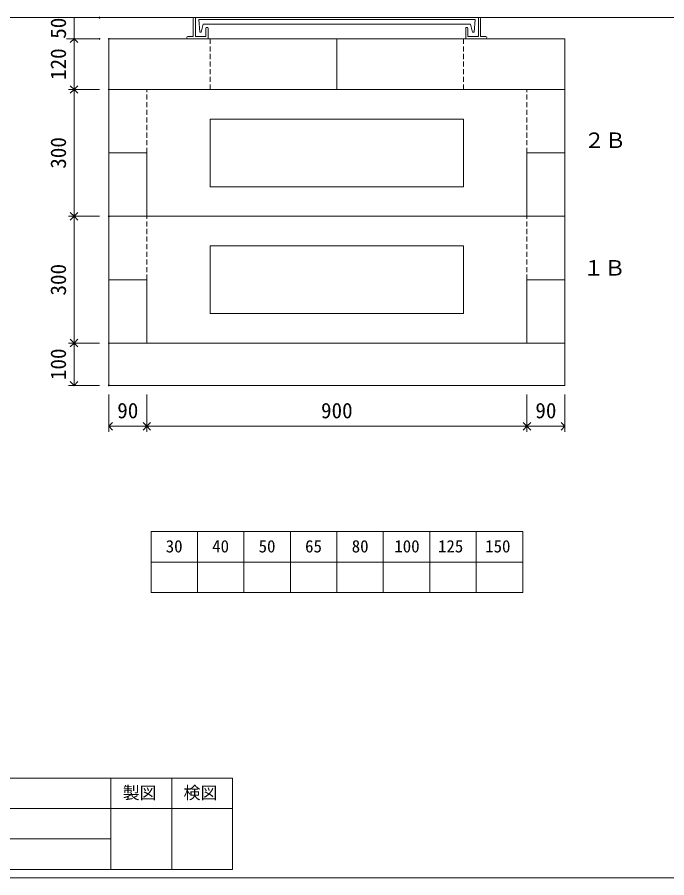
# Model space of a CAD drawing. Units: millimetres, scale not verified. Extents: x -4890 to 18490, y -2376 to 2376.
# Drawn here: x 308 to 1846, y -1899 to 137 of the extents above; entities that cross this region are included whole.
import ezdxf
from ezdxf.enums import TextEntityAlignment as Align

# ---------------------------------------------------------------- set-up
doc = ezdxf.new("R2010")
doc.units = ezdxf.units.MM
doc.header["$LTSCALE"] = 10
doc.header["$PDMODE"] = 32
doc.header["$PDSIZE"] = 2
for name, pattern in [('DASHED1', [1.8, 1.2, -0.6]), ('USER2', [50.8, 31.75, -6.35, 6.35, -6.35]), ('USER5', [3.185, 0.01, -3.175])]:
    doc.linetypes.add(name, pattern=pattern)
for name, color, linetype, lineweight in [('0-1_Defpoints', 7, 'USER2', 5), ('0-2_waku', 7, 'Continuous', 18), ('0-3_gaikei', 7, 'Continuous', 18), ('0-4_kakure', 7, 'USER5', 18), ('0-5_sunpou', 7, 'Continuous', 5), ('0-8_uchigawa', 6, 'Continuous', 18), ('0-A_futa', 3, 'Continuous', 18), ('0-B_GL', 4, 'Continuous', 18), ('0-D_文字１', 7, 'Continuous', 18)]:
    doc.layers.add(name, color=color, linetype=linetype, lineweight=lineweight)
doc.styles.add('ＭＳ ゴシック', font='')
doc.styles.get('ＭＳ ゴシック').set_extended_font_data('MS Gothic')

# ---------------------------------------------------------------- blocks, each defined once
blk = doc.blocks.new('_Open90')
at = {"layer": '0-5_sunpou'}
blk.add_line((0, 0), (-1, 0), dxfattribs=at)
blk.add_lwpolyline([(-0.5, 0.5), (0, 0), (-0.5, -0.5)], dxfattribs=at)
blk = doc.blocks.new('D69')
at = {"layer": '0-1_Defpoints'}
for p in [(1972.32, 2214.36), (1889.96, 2094.36), (1972.32, 2094.36)]:
    blk.add_point(p, dxfattribs=at)
at = {"layer": '0-5_sunpou'}
for p, q in [((1950.32, 2214.36), (1876.96, 2214.36)), ((1889.96, 2196.36), (1889.96, 2112.36)), ((1950.32, 2094.36), (1876.96, 2094.36))]:
    blk.add_line(p, q, dxfattribs=at)
at = {"layer": '0-5_sunpou', "xscale": 18, "yscale": 18}
for p, rotation in [((1889.96, 2214.36), 90), ((1889.96, 2094.36), 270)]:
    blk.add_blockref('_Open90', p, dxfattribs=dict(at, rotation=rotation))
at = {"layer": '0-5_sunpou', "style": 'ＭＳ ゴシック'}
blk.add_text('120', height=36.66, rotation=90, dxfattribs=at).set_placement((1881.96, 2116.86), align=Align.BOTTOM_LEFT)
blk = doc.blocks.new('D70')
at = {"layer": '0-1_Defpoints'}
for p in [(1972.32, 2214.36), (1889.96, 2094.36), (1972.32, 2094.36)]:
    blk.add_point(p, dxfattribs=at)
at = {"layer": '0-5_sunpou'}
for p, q in [((1950.32, 2214.36), (1876.96, 2214.36)), ((1889.96, 2196.36), (1889.96, 2112.36)), ((1950.32, 2094.36), (1876.96, 2094.36))]:
    blk.add_line(p, q, dxfattribs=at)
at = {"layer": '0-5_sunpou', "xscale": 18, "yscale": 18}
for p, rotation in [((1889.96, 2214.36), 90), ((1889.96, 2094.36), 270)]:
    blk.add_blockref('_Open90', p, dxfattribs=dict(at, rotation=rotation))
at = {"layer": '0-5_sunpou', "style": 'ＭＳ ゴシック'}
blk.add_text('120', height=36.66, rotation=90, dxfattribs=at).set_placement((1881.96, 2116.86), align=Align.BOTTOM_LEFT)
blk = doc.blocks.new('D71')
at = {"layer": '0-1_Defpoints'}
for p in [(1972.32, 2094.36), (1889.96, 1794.36), (1972.32, 1794.36)]:
    blk.add_point(p, dxfattribs=at)
at = {"layer": '0-5_sunpou'}
for p, q in [((1950.32, 2094.36), (1876.96, 2094.36)), ((1889.96, 2076.36), (1889.96, 1812.36)), ((1950.32, 1794.36), (1876.96, 1794.36))]:
    blk.add_line(p, q, dxfattribs=at)
at = {"layer": '0-5_sunpou', "xscale": 18, "yscale": 18}
for p, rotation in [((1889.96, 2094.36), 90), ((1889.96, 1794.36), 270)]:
    blk.add_blockref('_Open90', p, dxfattribs=dict(at, rotation=rotation))
at = {"layer": '0-5_sunpou', "style": 'ＭＳ ゴシック'}
blk.add_text('300', height=36.66, rotation=90, dxfattribs=at).set_placement((1881.96, 1906.86), align=Align.BOTTOM_LEFT)
blk = doc.blocks.new('D72')
at = {"layer": '0-1_Defpoints'}
for p in [(1972.32, 1794.36), (1889.96, 1494.36), (1972.32, 1494.36)]:
    blk.add_point(p, dxfattribs=at)
at = {"layer": '0-5_sunpou'}
for p, q in [((1950.32, 1794.36), (1876.96, 1794.36)), ((1889.96, 1776.36), (1889.96, 1512.36)), ((1950.32, 1494.36), (1876.96, 1494.36))]:
    blk.add_line(p, q, dxfattribs=at)
at = {"layer": '0-5_sunpou', "xscale": 18, "yscale": 18}
for p, rotation in [((1889.96, 1794.36), 90), ((1889.96, 1494.36), 270)]:
    blk.add_blockref('_Open90', p, dxfattribs=dict(at, rotation=rotation))
at = {"layer": '0-5_sunpou', "style": 'ＭＳ ゴシック'}
blk.add_text('300', height=36.66, rotation=90, dxfattribs=at).set_placement((1881.96, 1606.86), align=Align.BOTTOM_LEFT)
blk = doc.blocks.new('D82')
at = {"layer": '0-1_Defpoints'}
for p in [(1950.32, 2264.36), (1889.96, 2214.36), (1950.32, 2214.36)]:
    blk.add_point(p, dxfattribs=at)
at = {"layer": '0-5_sunpou'}
for p, q in [((1928.32, 2264.36), (1876.96, 2264.36)), ((1889.96, 2264.36), (1889.96, 2214.36)), ((1928.32, 2214.36), (1876.96, 2214.36))]:
    blk.add_line(p, q, dxfattribs=at)
at = {"layer": '0-5_sunpou', "style": 'ＭＳ ゴシック'}
blk.add_text('50', height=36.66, rotation=90, dxfattribs=at).set_placement((1881.96, 2214.36), align=Align.BOTTOM_LEFT)
blk = doc.blocks.new('D86')
at = {"layer": '0-1_Defpoints'}
for p in [(1972.32, 1494.36), (1889.96, 1394.36), (1972.32, 1394.36)]:
    blk.add_point(p, dxfattribs=at)
at = {"layer": '0-5_sunpou'}
for p, q in [((1950.32, 1494.36), (1876.96, 1494.36)), ((1889.96, 1476.36), (1889.96, 1412.36)), ((1950.32, 1394.36), (1876.96, 1394.36))]:
    blk.add_line(p, q, dxfattribs=at)
at = {"layer": '0-5_sunpou', "xscale": 18, "yscale": 18}
for p, rotation in [((1889.96, 1494.36), 90), ((1889.96, 1394.36), 270)]:
    blk.add_blockref('_Open90', p, dxfattribs=dict(at, rotation=rotation))
at = {"layer": '0-5_sunpou', "style": 'ＭＳ ゴシック'}
blk.add_text('100', height=36.66, rotation=90, dxfattribs=at).set_placement((1881.96, 1406.86), align=Align.BOTTOM_LEFT)

msp = doc.modelspace()

# ---------------------------------------------------------------- linework, layer by layer
at = {"layer": '0-2_waku'}
for p, q in [((625, -1079.89), (625, -1223.89)), ((625, -1079.89), (625, -1223.89)), ((625, -1079.89), (625, -1223.89)), ((625, -1079.89), (625, -1223.89)), ((625, -1079.89), (1505, -1079.89)), ((735, -1079.89), (735, -1223.89)), ((845, -1079.89), (845, -1223.89)), ((845, -1079.89), (845, -1223.89)), ((955, -1079.89), (955, -1223.89)), ((1065, -1079.89), (1065, -1223.89)), ((1175, -1079.89), (1175, -1223.89)), ((1285, -1079.89), (1285, -1223.89)), ((1395, -1079.89), (1395, -1223.89)), ((1505, -1079.89), (1505, -1223.89)), ((625, -1151.89), (1505, -1151.89)), ((625, -1223.89), (1505, -1223.89)), ((-1210, -1662.89), (818, -1662.89)), ((530, -1662.89), (530, -1878.89)), ((530, -1662.89), (530, -1878.89)), ((674, -1662.89), (674, -1878.89)), ((818, -1662.89), (818, -1878.89)), ((-1210, -1734.89), (818, -1734.89)), ((-1210, -1806.89), (530, -1806.89)), ((-1210, -1878.89), (818, -1878.89)), ((-1230, -1898.89), (4890, -1898.89)), ((-1230, -1898.89), (4890, -1898.89))]:
    msp.add_line(p, q, dxfattribs=at)
at = {"layer": '0-3_gaikei'}
for p, q in [((525, 86.11), (1605, 86.11)), ((525, -33.89), (525, 86.11)), ((1065, 86.11), (1065, -33.89)), ((1605, -33.89), (1605, 86.11)), ((615, -33.89), (525, -33.89)), ((1605, -33.89), (525, -33.89)), ((1605, -33.89), (525, -33.89)), ((525, -33.89), (525, -183.89)), ((525, -33.89), (525, -183.89)), ((1605, -33.89), (525, -33.89)), ((1605, -33.89), (525, -33.89)), ((1605, -33.89), (525, -33.89)), ((1605, -33.89), (525, -33.89)), ((1605, -33.89), (525, -33.89)), ((1605, -33.89), (525, -33.89)), ((615, -33.89), (1515, -33.89)), ((1515, -33.89), (615, -33.89)), ((1515, -33.89), (615, -33.89)), ((1515, -33.89), (615, -33.89)), ((1455, -33.89), (675, -33.89)), ((1515, -33.89), (1605, -33.89)), ((1605, -33.89), (1605, -183.89)), ((1605, -33.89), (1605, -183.89)), ((615, -183.89), (525, -183.89)), ((615, -183.89), (525, -183.89)), ((615, -183.89), (525, -183.89)), ((525, -183.89), (525, -333.89)), ((615, -183.89), (615, -333.89)), ((615, -183.89), (615, -333.89)), ((615, -183.89), (615, -333.89)), ((1605, -183.89), (1515, -183.89)), ((1605, -183.89), (1515, -183.89)), ((1515, -183.89), (1515, -333.89)), ((1515, -183.89), (1515, -333.89)), ((1515, -183.89), (1515, -333.89)), ((1605, -183.89), (1605, -333.89)), ((525, -333.89), (525, -483.89)), ((525, -333.89), (525, -483.89)), ((525, -333.89), (525, -483.89)), ((1605, -333.89), (525, -333.89)), ((1605, -333.89), (525, -333.89)), ((1605, -333.89), (525, -333.89)), ((1515, -333.89), (615, -333.89)), ((1515, -333.89), (615, -333.89)), ((1515, -333.89), (615, -333.89)), ((1455, -333.89), (675, -333.89)), ((1605, -333.89), (1605, -483.89)), ((1605, -333.89), (1605, -483.89)), ((1605, -333.89), (1605, -483.89)), ((615, -483.89), (525, -483.89)), ((615, -483.89), (525, -483.89)), ((615, -483.89), (525, -483.89)), ((525, -483.89), (525, -633.89)), ((615, -483.89), (615, -633.89)), ((615, -483.89), (615, -633.89)), ((615, -483.89), (615, -633.89)), ((1515, -483.89), (1515, -633.89)), ((1515, -483.89), (1515, -633.89)), ((1515, -483.89), (1515, -633.89)), ((1605, -483.89), (1515, -483.89)), ((1605, -483.89), (1515, -483.89)), ((1605, -483.89), (1515, -483.89)), ((1605, -483.89), (1605, -633.89)), ((1605, -633.89), (525, -633.89)), ((1605, -633.89), (525, -633.89)), ((1605, -633.89), (525, -633.89)), ((1605, -633.89), (525, -633.89)), ((1605, -633.89), (525, -633.89)), ((525, -733.89), (525, -633.89)), ((1605, -633.89), (525, -633.89)), ((1605, -633.89), (525, -633.89)), ((1605, -633.89), (525, -633.89)), ((1605, -633.89), (525, -633.89)), ((1515, -633.89), (615, -633.89)), ((1515, -633.89), (615, -633.89)), ((1515, -633.89), (615, -633.89)), ((1455, -633.89), (675, -633.89)), ((1455, -633.89), (675, -633.89)), ((1605, -733.89), (525, -733.89)), ((1605, -733.89), (525, -733.89))]:
    msp.add_line(p, q, dxfattribs=at)
for points in [[(1605, -33.89), (525, -33.89), (525, -183.89)], [(1605, -33.89), (1605, -183.89), (1515, -183.89)], [(1605, -733.89), (1605, -633.89), (525, -633.89)]]:
    msp.add_lwpolyline(points, dxfattribs=at)
at = {"layer": '0-4_kakure', "linetype": 'DASHED1', "lineweight": 5}
for p, q in [((765, -33.89), (765, 86.11)), ((1365, -33.89), (1365, 86.11)), ((615, -183.89), (615, -33.89)), ((1515, -183.89), (1515, -33.89)), ((615, -483.89), (615, -333.89)), ((1515, -483.89), (1515, -333.89))]:
    msp.add_line(p, q, dxfattribs=at)
at = {"layer": '0-5_sunpou'}
for p, q in [((503, 136.11), (425.14, 136.11)), ((503, 86.11), (425.14, 86.11)), ((525, -755.89), (525, -843.81)), ((615, -755.89), (615, -843.81)), ((615, -755.89), (615, -843.81)), ((1515, -755.89), (1515, -843.81)), ((1515, -755.89), (1515, -843.81)), ((1605, -755.89), (1605, -843.81)), ((543, -830.81), (597, -830.81)), ((633, -830.81), (1497, -830.81)), ((1533, -830.81), (1587, -830.81))]:
    msp.add_line(p, q, dxfattribs=at)
at = {"layer": '0-8_uchigawa'}
for p, q in [((1365, -103.89), (765, -103.89)), ((765, -103.89), (765, -263.89)), ((1365, -103.89), (1365, -263.89)), ((1365, -263.89), (765, -263.89)), ((1365, -403.89), (765, -403.89)), ((765, -403.89), (765, -563.89)), ((1365, -403.89), (1365, -563.89)), ((1365, -563.89), (765, -563.89))]:
    msp.add_line(p, q, dxfattribs=at)
at = {"layer": '0-A_futa'}
for p, q in [((725, 134.11), (725, 91.11)), ((727, 136.11), (730, 136.11)), ((730, 136.11), (730, 91.11)), ((737.81, 131.61), (1392.14, 131.61)), ((737.81, 131.61), (740.3, 101.61)), ((1392.14, 131.61), (1389.89, 101.61)), ((1400, 136.11), (1400, 91.11)), ((1400, 136.11), (1403, 136.11)), ((1405, 134.11), (1405, 91.11)), ((748.33, 120.61), (744.01, 101.61)), ((748.33, 120.61), (1381.67, 120.61)), ((755, 111.11), (755, 91.11)), ((757, 113.11), (758, 113.11)), ((760, 111.11), (760, 86.11)), ((1370, 111.11), (1370, 86.11)), ((1373, 113.11), (1372, 113.11)), ((1375, 111.11), (1375, 91.11)), ((1381.67, 120.61), (1385.99, 101.61)), ((710, 89.11), (710, 88.11)), ((712, 91.11), (725, 91.11)), ((760, 86.11), (712, 86.11)), ((730, 91.11), (755, 91.11)), ((740.3, 101.61), (744.01, 101.61)), ((1370, 86.11), (1418, 86.11)), ((1400, 91.11), (1375, 91.11)), ((1389.89, 101.61), (1385.99, 101.61)), ((1418, 91.11), (1405, 91.11)), ((1420, 89.11), (1420, 88.11))]:
    msp.add_line(p, q, dxfattribs=at)
for centre, start, end in [((727, 134.11), 90, 180), ((1403, 134.11), 0, 90), ((757, 111.11), 90, 180), ((758, 111.11), 0, 90), ((1372, 111.11), 90, 180), ((1373, 111.11), 0, 90), ((712, 89.11), 90, 180), ((712, 88.11), 180, 270), ((1418, 89.11), 0, 90), ((1418, 88.11), 270, 0)]:
    msp.add_arc(centre, 2, start, end, dxfattribs=at)
at = {"layer": '0-B_GL'}
msp.add_line((-1230, 136.11), (4890, 136.11), dxfattribs=at)
msp.add_line((-1230, 136.11), (4890, 136.11), dxfattribs=at)

# ---------------------------------------------------------------- block references
at = {"layer": '0-5_sunpou'}
for name in ['D82', 'D69', 'D70', 'D71', 'D72', 'D86']:
    msp.add_blockref(name, (-1447.32, -2128.25), dxfattribs=at)
at = {"layer": '0-5_sunpou', "xscale": 18, "yscale": 18, "rotation": 180}
for p in [(525, -830.81), (615, -830.81), (1515, -830.81)]:
    msp.add_blockref('_Open90', p, dxfattribs=at)
at = {"layer": '0-5_sunpou', "xscale": 18, "yscale": 18}
for p in [(615, -830.81), (1515, -830.81), (1605, -830.81)]:
    msp.add_blockref('_Open90', p, dxfattribs=at)

# ---------------------------------------------------------------- texts
at = {"layer": '0-5_sunpou', "style": 'ＭＳ ゴシック'}
for s, p in [('90', (545, -822.81)), ('900', (1027.5, -822.81)), ('90', (1535, -822.81))]:
    msp.add_text(s, height=36.66, dxfattribs=at).set_placement(p, align=Align.BOTTOM_LEFT)
at = {"layer": '0-D_文字１', "style": 'ＭＳ ゴシック'}
for s, height, p in [('２Ｂ', 36.66, (1649.63, -183.33)), ('１Ｂ', 36.66, (1648.31, -485.2)), ('30', 29.33, (659.74, -1137.98)), ('40', 29.33, (769.74, -1137.98)), ('50', 29.33, (879.74, -1137.98)), ('65', 29.33, (989.74, -1137.98)), ('80', 29.33, (1100.15, -1137.98)), ('100', 29.33, (1201.02, -1137.98)), ('125', 29.33, (1304.41, -1137.98)), ('150', 29.33, (1416.17, -1137.98)), ('製図', 29.33, (558.06, -1721.14)), ('検図', 29.33, (702.06, -1721.14))]:
    msp.add_text(s, height=height, dxfattribs=at).set_placement(p, align=Align.BOTTOM_LEFT)

doc.saveas('drawing.dxf')
